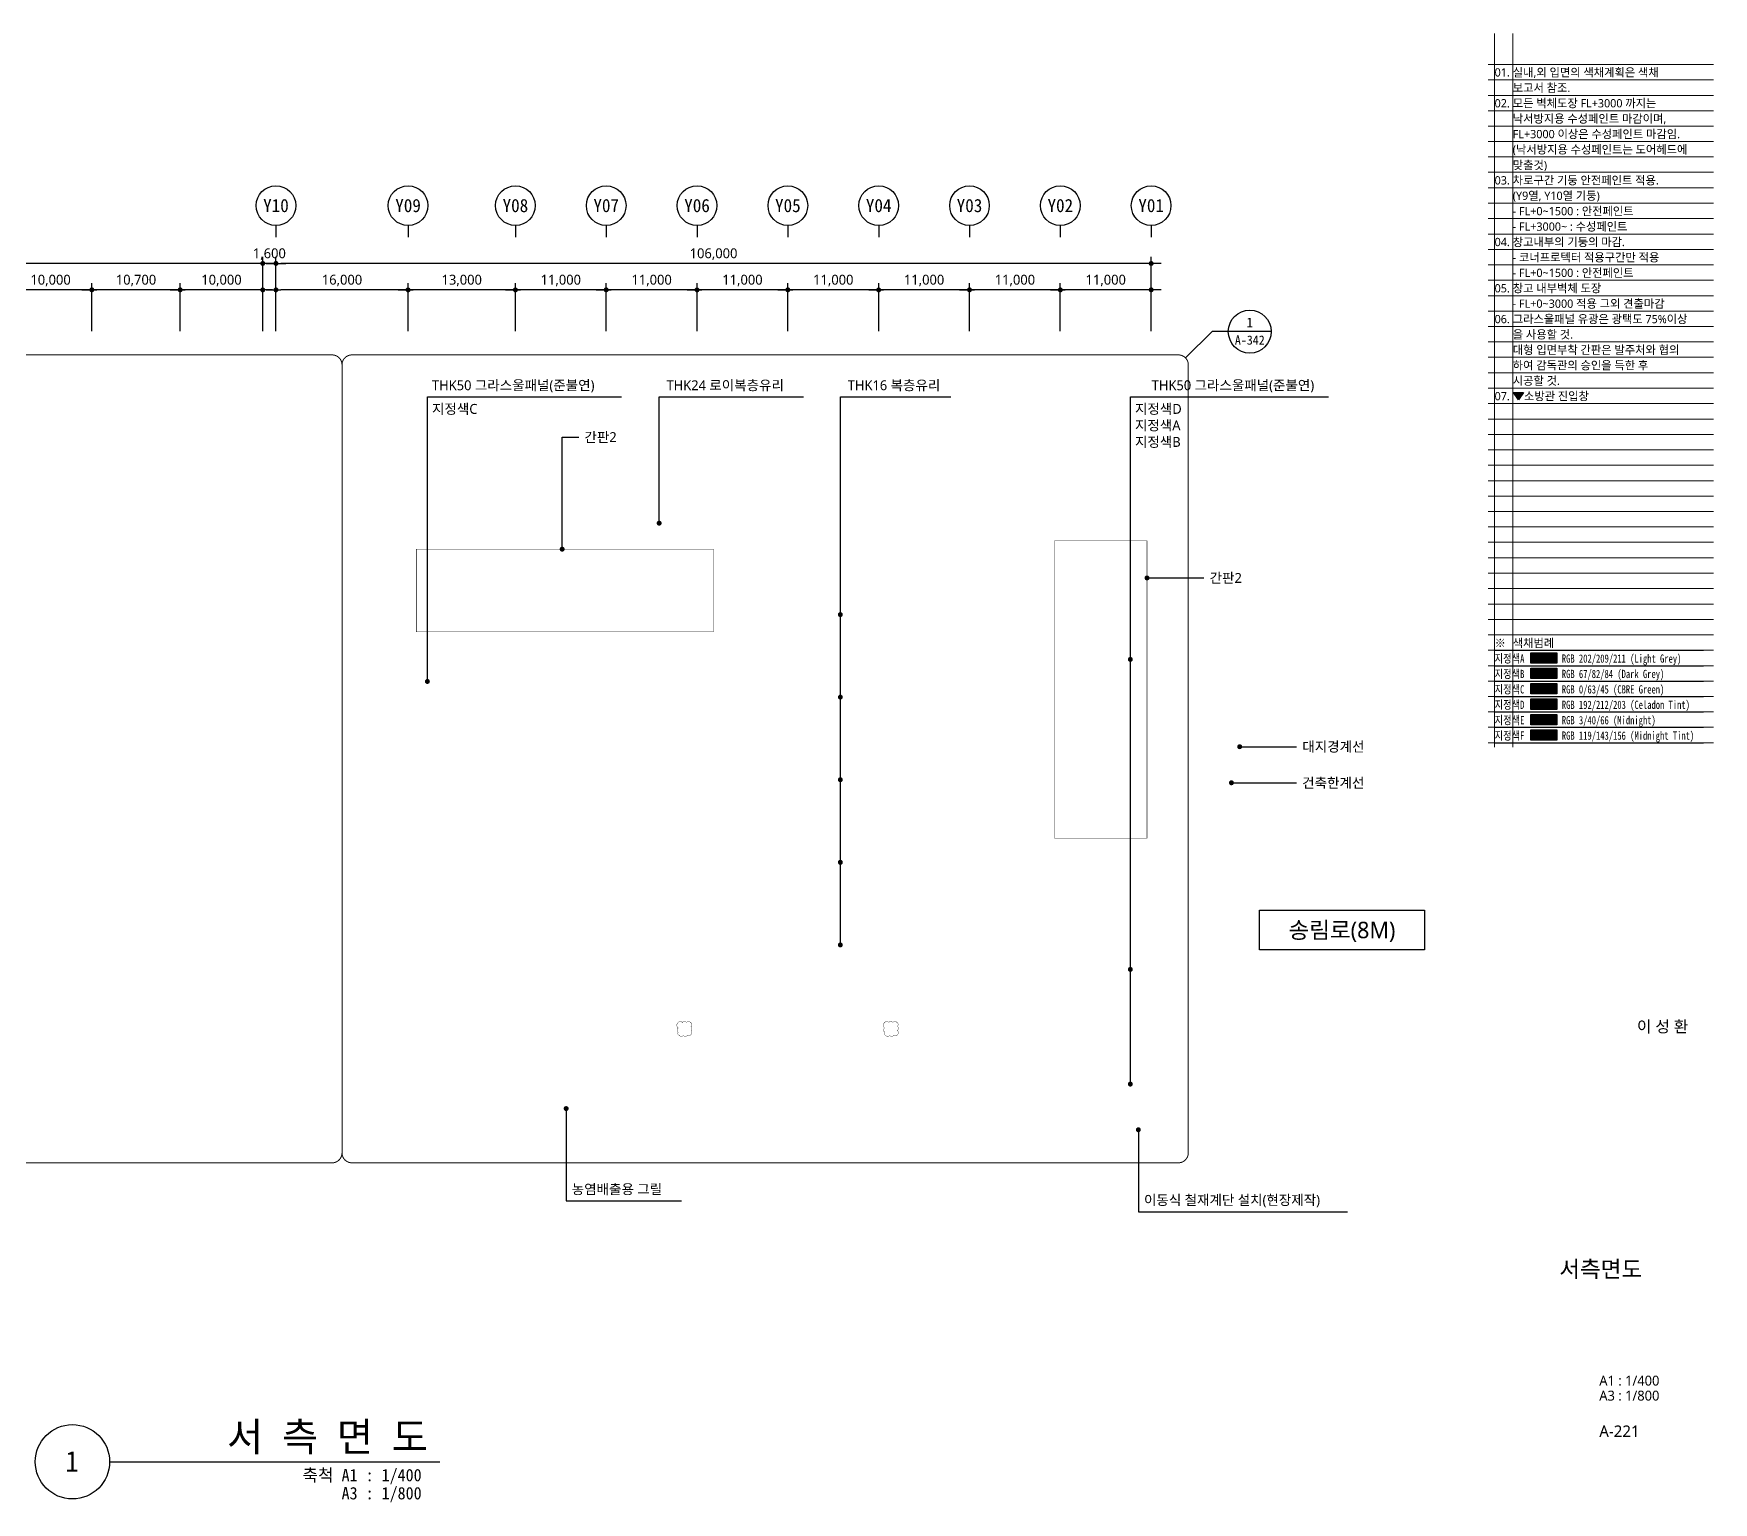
# Model space of a CAD drawing. Header units: millimetres. Extents: x 6178 to 1332178, y 1007012 to 1184858.
# Drawn here: x 120723 to 324178, y 1007012 to 1184858 of the extents above; entities that cross this region are included whole.
import ezdxf
from ezdxf.enums import TextEntityAlignment as Align

# ---------------------------------------------------------------- set-up
doc = ezdxf.new("R2010")
doc.units = ezdxf.units.MM
doc.linetypes.add('DASHDOTX2', pattern=[2, 1, -0.5, 0, -0.5])
doc.linetypes.add('HID', pattern=[2, 1.1, -0.9])
for name, color, linetype, lineweight in [('A-AXIS-BUBL', 7, 'Continuous', 25), ('A-BORD-TEXT', 3, 'Continuous', 25), ('A-DIMS', 7, 'Continuous', 25), ('A-FLXX-HID2', 3, 'HID', 25), ('A-MKXS-LEAD', 7, 'Continuous', 25), ('A-MKXS-MAK2', 3, 'DASHDOTX2', 25), ('A-MKXS-TEXT1', 3, 'Continuous', 25), ('A-MKXS-TEXT2', 7, 'Continuous', 25), ('A-XXXX-SYMB', 7, 'Continuous', 25), ('A-XXXX-TXT1', 3, 'Continuous', 25), ('A-XXXX-TXT2', 3, 'Continuous', 25), ('REV-202205', 20, 'Continuous', 25)]:
    doc.layers.add(name, color=color, linetype=linetype, lineweight=lineweight)
doc.layers.add('A-XXXX-NPLT', color=144, linetype='Continuous', lineweight=15, plot=False)
doc.layers.add('DIM', color=7, linetype='Continuous')
doc.layers.add('입면색상', color=7, linetype='Continuous')
doc.styles.add('HY울릉도L', font='')
doc.styles.add('돋움체', font='')
doc.styles.add('맑은 고딕', font='malgun.ttf')
doc.styles.add('맑은고딕', font='malgun.ttf')
doc.styles.get('HY울릉도L').set_extended_font_data('HYwulM')
doc.styles.get('돋움체').set_extended_font_data('DotumChe')
doc.dimstyles.new('CDIM', dxfattribs={"dimtxt": 3, "dimasz": 1.5, "dimexe": 2, "dimexo": 1, "dimgap": 1, "dimtad": 1, "dimdec": 0, "dimrnd": 0.5, "dimzin": 0, "dimdsep": 32, "dimlunit": 6, "dimtxsty": 'HY울릉도L', "dimblk1": '_CIDOT', "dimblk2": '_CIDOT', "dimsah": 1, "dimcen": 5.5, "dimclrd": 2, "dimclre": 2, "dimclrt": 7, "dimadec": 0, "dimazin": 0, "dimtfac": 1, "dimtdec": 0, "dimtix": 1, "dimtmove": 2, "dimatfit": 1, "dimldrblk": '_CIDOT', "dimfxl": 1, "dimtolj": 1, "dimtzin": 0, "dimlwd": -1, "dimarcsym": 0})

# ---------------------------------------------------------------- blocks, each defined once
blk = doc.blocks.new('_CIDOT')
at = {"color": 0, "linetype": 'ByBlock'}
blk.add_line((2, 0), (-1, 0), dxfattribs=at)
at = {"color": 0, "linetype": 'ByBlock', "const_width": 0.5}
blk.add_lwpolyline([(-0.25, 0, 1), (0.25, 0, 1)], format="xyb", close=True, dxfattribs=at)
blk = doc.blocks.new('*D45')
at = {"layer": 'A-DIMS', "lineweight": -2, "transparency": 16777216}
for p, q in [((150078, 1148828), (150078, 1157828)), ((256078, 1148828), (256078, 1157828))]:
    blk.add_line(p, q, dxfattribs=at)
at = {"layer": 'A-DIMS', "transparency": 16777216}
blk.add_line((255478, 1157028), (150678, 1157028), dxfattribs=at)
at = {"layer": 'A-DIMS', "transparency": 16777216, "xscale": 600, "yscale": 600, "zscale": 600}
for p, rotation in [((150078, 1157028), 179.999999999999), ((256078, 1157028), 359.999999999999)]:
    blk.add_blockref('_CIDOT', p, dxfattribs=dict(at, rotation=rotation))
at = {"layer": 'A-DIMS', "color": 3, "transparency": 16777216, "insert": (203078, 1158152), "char_height": 1200, "attachment_point": 5, "style": '맑은고딕'}
blk.add_mtext('\\A1;106,000', dxfattribs=at)
blk = doc.blocks.new('*D46')
at = {"layer": 'A-DIMS', "lineweight": -2, "transparency": 16777216}
for p, q in [((245078, 1148828), (245078, 1154628)), ((256078, 1148828), (256078, 1154628))]:
    blk.add_line(p, q, dxfattribs=at)
at = {"layer": 'A-DIMS', "transparency": 16777216}
blk.add_line((255478, 1153828), (245678, 1153828), dxfattribs=at)
at = {"layer": 'A-DIMS', "transparency": 16777216, "xscale": 600, "yscale": 600, "zscale": 600, "rotation": 180}
blk.add_blockref('_CIDOT', (245078, 1153828), dxfattribs=at)
at = {"layer": 'A-DIMS', "transparency": 16777216, "xscale": 600, "yscale": 600, "zscale": 600}
blk.add_blockref('_CIDOT', (256078, 1153828), dxfattribs=at)
at = {"layer": 'A-DIMS', "color": 3, "transparency": 16777216, "insert": (250578, 1154952), "char_height": 1200, "attachment_point": 5, "style": '맑은고딕'}
blk.add_mtext('\\A1;11,000', dxfattribs=at)
blk = doc.blocks.new('*D47')
at = {"layer": 'A-DIMS', "lineweight": -2, "transparency": 16777216}
for p, q in [((234078, 1148828), (234078, 1154628)), ((245078, 1148828), (245078, 1154628))]:
    blk.add_line(p, q, dxfattribs=at)
at = {"layer": 'A-DIMS', "transparency": 16777216}
blk.add_line((244478, 1153828), (234678, 1153828), dxfattribs=at)
at = {"layer": 'A-DIMS', "transparency": 16777216, "xscale": 600, "yscale": 600, "zscale": 600}
for p, rotation in [((234078, 1153828), 179.9999999999952), ((245078, 1153828), 359.9999999999952)]:
    blk.add_blockref('_CIDOT', p, dxfattribs=dict(at, rotation=rotation))
at = {"layer": 'A-DIMS', "color": 3, "transparency": 16777216, "insert": (239578, 1154952), "char_height": 1200, "attachment_point": 5, "style": '맑은고딕'}
blk.add_mtext('\\A1;11,000', dxfattribs=at)
blk = doc.blocks.new('*D48')
at = {"layer": 'A-DIMS', "lineweight": -2, "transparency": 16777216}
for p, q in [((223078, 1148828), (223078, 1154628)), ((234078, 1148828), (234078, 1154628))]:
    blk.add_line(p, q, dxfattribs=at)
at = {"layer": 'A-DIMS', "transparency": 16777216}
blk.add_line((233478, 1153828), (223678, 1153828), dxfattribs=at)
at = {"layer": 'A-DIMS', "transparency": 16777216, "xscale": 600, "yscale": 600, "zscale": 600, "rotation": 180}
blk.add_blockref('_CIDOT', (223078, 1153828), dxfattribs=at)
at = {"layer": 'A-DIMS', "transparency": 16777216, "xscale": 600, "yscale": 600, "zscale": 600}
blk.add_blockref('_CIDOT', (234078, 1153828), dxfattribs=at)
at = {"layer": 'A-DIMS', "color": 3, "transparency": 16777216, "insert": (228578, 1154952), "char_height": 1200, "attachment_point": 5, "style": '맑은고딕'}
blk.add_mtext('\\A1;11,000', dxfattribs=at)
blk = doc.blocks.new('*D49')
at = {"layer": 'A-DIMS', "lineweight": -2, "transparency": 16777216}
for p, q in [((212078, 1148828), (212078, 1154628)), ((223078, 1148828), (223078, 1154628))]:
    blk.add_line(p, q, dxfattribs=at)
at = {"layer": 'A-DIMS', "transparency": 16777216}
blk.add_line((222478, 1153828), (212678, 1153828), dxfattribs=at)
at = {"layer": 'A-DIMS', "transparency": 16777216, "xscale": 600, "yscale": 600, "zscale": 600, "rotation": 180}
blk.add_blockref('_CIDOT', (212078, 1153828), dxfattribs=at)
at = {"layer": 'A-DIMS', "transparency": 16777216, "xscale": 600, "yscale": 600, "zscale": 600}
blk.add_blockref('_CIDOT', (223078, 1153828), dxfattribs=at)
at = {"layer": 'A-DIMS', "color": 3, "transparency": 16777216, "insert": (217578, 1154952), "char_height": 1200, "attachment_point": 5, "style": '맑은고딕'}
blk.add_mtext('\\A1;11,000', dxfattribs=at)
blk = doc.blocks.new('*D50')
at = {"layer": 'A-DIMS', "lineweight": -2, "transparency": 16777216}
for p, q in [((201078, 1148828), (201078, 1154628)), ((212078, 1148828), (212078, 1154628))]:
    blk.add_line(p, q, dxfattribs=at)
at = {"layer": 'A-DIMS', "transparency": 16777216}
blk.add_line((211478, 1153828), (201678, 1153828), dxfattribs=at)
at = {"layer": 'A-DIMS', "transparency": 16777216, "xscale": 600, "yscale": 600, "zscale": 600, "rotation": 180}
blk.add_blockref('_CIDOT', (201078, 1153828), dxfattribs=at)
at = {"layer": 'A-DIMS', "transparency": 16777216, "xscale": 600, "yscale": 600, "zscale": 600}
blk.add_blockref('_CIDOT', (212078, 1153828), dxfattribs=at)
at = {"layer": 'A-DIMS', "color": 3, "transparency": 16777216, "insert": (206578, 1154952), "char_height": 1200, "attachment_point": 5, "style": '맑은고딕'}
blk.add_mtext('\\A1;11,000', dxfattribs=at)
blk = doc.blocks.new('*D51')
at = {"layer": 'A-DIMS', "lineweight": -2, "transparency": 16777216}
for p, q in [((190078, 1148828), (190078, 1154628)), ((201078, 1148828), (201078, 1154628))]:
    blk.add_line(p, q, dxfattribs=at)
at = {"layer": 'A-DIMS', "transparency": 16777216}
blk.add_line((200478, 1153828), (190678, 1153828), dxfattribs=at)
at = {"layer": 'A-DIMS', "transparency": 16777216, "xscale": 600, "yscale": 600, "zscale": 600, "rotation": 180}
blk.add_blockref('_CIDOT', (190078, 1153828), dxfattribs=at)
at = {"layer": 'A-DIMS', "transparency": 16777216, "xscale": 600, "yscale": 600, "zscale": 600}
blk.add_blockref('_CIDOT', (201078, 1153828), dxfattribs=at)
at = {"layer": 'A-DIMS', "color": 3, "transparency": 16777216, "insert": (195578, 1154952), "char_height": 1200, "attachment_point": 5, "style": '맑은고딕'}
blk.add_mtext('\\A1;11,000', dxfattribs=at)
blk = doc.blocks.new('*D52')
at = {"layer": 'A-DIMS', "lineweight": -2, "transparency": 16777216}
for p, q in [((166078, 1148828), (166078, 1154628)), ((179078, 1148828), (179078, 1154628))]:
    blk.add_line(p, q, dxfattribs=at)
at = {"layer": 'A-DIMS', "transparency": 16777216}
blk.add_line((178478, 1153828), (166678, 1153828), dxfattribs=at)
at = {"layer": 'A-DIMS', "transparency": 16777216, "xscale": 600, "yscale": 600, "zscale": 600, "rotation": 180}
blk.add_blockref('_CIDOT', (166078, 1153828), dxfattribs=at)
at = {"layer": 'A-DIMS', "transparency": 16777216, "xscale": 600, "yscale": 600, "zscale": 600}
blk.add_blockref('_CIDOT', (179078, 1153828), dxfattribs=at)
at = {"layer": 'A-DIMS', "color": 3, "transparency": 16777216, "insert": (172578, 1154952), "char_height": 1200, "attachment_point": 5, "style": '맑은고딕'}
blk.add_mtext('\\A1;13,000', dxfattribs=at)
blk = doc.blocks.new('*D53')
at = {"layer": 'A-DIMS', "lineweight": -2, "transparency": 16777216}
for p, q in [((150078, 1148828), (150078, 1154628)), ((166078, 1148828), (166078, 1154628))]:
    blk.add_line(p, q, dxfattribs=at)
at = {"layer": 'A-DIMS', "transparency": 16777216}
blk.add_line((165478, 1153828), (150678, 1153828), dxfattribs=at)
at = {"layer": 'A-DIMS', "transparency": 16777216, "xscale": 600, "yscale": 600, "zscale": 600}
for p, rotation in [((150078, 1153828), 180.0000000008038), ((166078, 1153828), 8.037570609076283e-10)]:
    blk.add_blockref('_CIDOT', p, dxfattribs=dict(at, rotation=rotation))
at = {"layer": 'A-DIMS', "color": 3, "transparency": 16777216, "insert": (158078, 1154952), "char_height": 1200, "attachment_point": 5, "style": '맑은고딕'}
blk.add_mtext('\\A1;16,000', dxfattribs=at)
blk = doc.blocks.new('*D54')
at = {"layer": 'A-DIMS', "lineweight": -2, "transparency": 16777216}
for p, q in [((148478, 1148828), (148478, 1157828)), ((150078, 1148828), (150078, 1157828))]:
    blk.add_line(p, q, dxfattribs=at)
at = {"layer": 'A-DIMS', "transparency": 16777216}
for p, q in [((147878, 1157028), (147278, 1157028)), ((150078, 1157028), (148478, 1157028)), ((150678, 1157028), (151278, 1157028))]:
    blk.add_line(p, q, dxfattribs=at)
at = {"layer": 'A-DIMS', "transparency": 16777216, "xscale": 600, "yscale": 600, "zscale": 600}
for p, rotation in [((148478, 1157028), 359.9999999920292), ((150078, 1157028), 179.9999999920292)]:
    blk.add_blockref('_CIDOT', p, dxfattribs=dict(at, rotation=rotation))
at = {"layer": 'A-DIMS', "color": 3, "transparency": 16777216, "insert": (149278, 1158152), "char_height": 1200, "attachment_point": 5, "rotation": 360, "style": '맑은고딕'}
blk.add_mtext('\\A1;1,600', dxfattribs=at)
blk = doc.blocks.new('*D55')
at = {"layer": 'A-DIMS', "lineweight": -2, "transparency": 16777216}
for p, q in [((76578, 1148828), (76578, 1157828)), ((148478, 1148828), (148478, 1157828))]:
    blk.add_line(p, q, dxfattribs=at)
at = {"layer": 'A-DIMS', "transparency": 16777216}
blk.add_line((147878, 1157028), (77178, 1157028), dxfattribs=at)
at = {"layer": 'A-DIMS', "transparency": 16777216, "xscale": 600, "yscale": 600, "zscale": 600}
for p, rotation in [((76578, 1157028), 180.0000000013967), ((148478, 1157028), 1.396722737467826e-09)]:
    blk.add_blockref('_CIDOT', p, dxfattribs=dict(at, rotation=rotation))
at = {"layer": 'A-DIMS', "color": 3, "transparency": 16777216, "insert": (112528, 1158152), "char_height": 1200, "attachment_point": 5, "rotation": 0, "style": '맑은고딕'}
blk.add_mtext('\\A1;71,900', dxfattribs=at)
blk = doc.blocks.new('*D56')
at = {"layer": 'A-DIMS', "lineweight": -2, "transparency": 16777216}
for p, q in [((138478, 1148828), (138478, 1154628)), ((148478, 1148828), (148478, 1154628))]:
    blk.add_line(p, q, dxfattribs=at)
at = {"layer": 'A-DIMS', "transparency": 16777216}
blk.add_line((147878, 1153828), (139078, 1153828), dxfattribs=at)
at = {"layer": 'A-DIMS', "transparency": 16777216, "xscale": 600, "yscale": 600, "zscale": 600, "rotation": 180}
blk.add_blockref('_CIDOT', (138478, 1153828), dxfattribs=at)
at = {"layer": 'A-DIMS', "transparency": 16777216, "xscale": 600, "yscale": 600, "zscale": 600}
blk.add_blockref('_CIDOT', (148478, 1153828), dxfattribs=at)
at = {"layer": 'A-DIMS', "color": 3, "transparency": 16777216, "insert": (143478, 1154952), "char_height": 1200, "attachment_point": 5, "style": '맑은고딕'}
blk.add_mtext('\\A1;10,000', dxfattribs=at)
blk = doc.blocks.new('*D57')
at = {"layer": 'A-DIMS', "lineweight": -2, "transparency": 16777216}
for p, q in [((127778, 1148828), (127778, 1154628)), ((138478, 1148828), (138478, 1154628))]:
    blk.add_line(p, q, dxfattribs=at)
at = {"layer": 'A-DIMS', "transparency": 16777216}
blk.add_line((137878, 1153828), (128378, 1153828), dxfattribs=at)
at = {"layer": 'A-DIMS', "transparency": 16777216, "xscale": 600, "yscale": 600, "zscale": 600, "rotation": 180}
blk.add_blockref('_CIDOT', (127778, 1153828), dxfattribs=at)
at = {"layer": 'A-DIMS', "transparency": 16777216, "xscale": 600, "yscale": 600, "zscale": 600}
blk.add_blockref('_CIDOT', (138478, 1153828), dxfattribs=at)
at = {"layer": 'A-DIMS', "color": 3, "transparency": 16777216, "insert": (133128, 1154952), "char_height": 1200, "attachment_point": 5, "style": '맑은고딕'}
blk.add_mtext('\\A1;10,700', dxfattribs=at)
blk = doc.blocks.new('*D58')
at = {"layer": 'A-DIMS', "lineweight": -2, "transparency": 16777216}
for p, q in [((179078, 1148828), (179078, 1154628)), ((190078, 1148828), (190078, 1154628))]:
    blk.add_line(p, q, dxfattribs=at)
at = {"layer": 'A-DIMS', "transparency": 16777216}
blk.add_line((189478, 1153828), (179678, 1153828), dxfattribs=at)
at = {"layer": 'A-DIMS', "transparency": 16777216, "xscale": 600, "yscale": 600, "zscale": 600, "rotation": 180}
blk.add_blockref('_CIDOT', (179078, 1153828), dxfattribs=at)
at = {"layer": 'A-DIMS', "transparency": 16777216, "xscale": 600, "yscale": 600, "zscale": 600}
blk.add_blockref('_CIDOT', (190078, 1153828), dxfattribs=at)
at = {"layer": 'A-DIMS', "color": 3, "transparency": 16777216, "insert": (184578, 1154952), "char_height": 1200, "attachment_point": 5, "style": '맑은고딕'}
blk.add_mtext('\\A1;11,000', dxfattribs=at)
blk = doc.blocks.new('*D59')
at = {"layer": 'A-DIMS', "lineweight": -2, "transparency": 16777216}
for p, q in [((117778, 1148828), (117778, 1154628)), ((127778, 1148828), (127778, 1154628))]:
    blk.add_line(p, q, dxfattribs=at)
at = {"layer": 'A-DIMS', "transparency": 16777216}
blk.add_line((127178, 1153828), (118378, 1153828), dxfattribs=at)
at = {"layer": 'A-DIMS', "transparency": 16777216, "xscale": 600, "yscale": 600, "zscale": 600, "rotation": 180}
blk.add_blockref('_CIDOT', (117778, 1153828), dxfattribs=at)
at = {"layer": 'A-DIMS', "transparency": 16777216, "xscale": 600, "yscale": 600, "zscale": 600}
blk.add_blockref('_CIDOT', (127778, 1153828), dxfattribs=at)
at = {"layer": 'A-DIMS', "color": 3, "transparency": 16777216, "insert": (122778, 1154952), "char_height": 1200, "attachment_point": 5, "style": '맑은고딕'}
blk.add_mtext('\\A1;10,000', dxfattribs=at)
blk = doc.blocks.new('NOTE(220317)')
at = {"layer": 'A-XXXX-NPLT'}
for p, q in [((1010650, 179733), (1010650, 175413)), ((1010760, 179733), (1010760, 175413)), ((1010610, 179546), (1011975, 179546)), ((1010610, 179453), (1011975, 179453)), ((1010610, 179359), (1011975, 179359)), ((1010610, 179266), (1011975, 179266)), ((1010610, 179173), (1011975, 179173)), ((1010610, 179079), (1011975, 179079)), ((1010610, 178986), (1011975, 178986)), ((1010610, 178893), (1011975, 178893)), ((1010610, 178799), (1011975, 178799)), ((1010610, 178706), (1011975, 178706)), ((1010610, 178613), (1011975, 178613)), ((1010610, 178519), (1011975, 178519)), ((1010610, 178426), (1011975, 178426)), ((1010610, 178333), (1011975, 178333)), ((1010610, 178239), (1011975, 178239)), ((1010610, 178146), (1011975, 178146)), ((1010610, 178053), (1011975, 178053)), ((1010610, 177959), (1011975, 177959)), ((1010610, 177866), (1011975, 177866)), ((1010610, 177773), (1011975, 177773)), ((1010610, 177679), (1011975, 177679)), ((1010610, 177586), (1011975, 177586)), ((1010610, 177493), (1011975, 177493)), ((1010610, 177399), (1011975, 177399)), ((1010610, 177306), (1011975, 177306)), ((1010610, 177213), (1011975, 177213)), ((1010610, 177119), (1011975, 177119)), ((1010610, 177026), (1011975, 177026)), ((1010610, 176933), (1011975, 176933)), ((1010610, 176839), (1011975, 176839)), ((1010610, 176746), (1011975, 176746)), ((1010610, 176653), (1011975, 176653)), ((1010610, 176559), (1011975, 176559)), ((1010610, 176466), (1011975, 176466)), ((1010610, 176373), (1011975, 176373)), ((1010610, 176279), (1011975, 176279)), ((1010610, 176186), (1011975, 176186)), ((1010610, 176093), (1011975, 176093)), ((1010610, 175999), (1011975, 175999)), ((1010610, 175906), (1011975, 175906)), ((1010610, 175813), (1011975, 175813)), ((1010610, 175719), (1011975, 175719)), ((1010610, 175626), (1011975, 175626)), ((1010610, 175533), (1011975, 175533)), ((1010610, 175439), (1011975, 175439))]:
    blk.add_line(p, q, dxfattribs=at)
blk = doc.blocks.new('NOTE_입면도')
at = {"true_color": 0xed1f24}
h = blk.add_hatch(color=240, dxfattribs=at)
h.dxf.hatch_style = 1
h.paths.add_polyline_path([(7648.7, 4003.8), (7663.7, 4026.3), (7633.7, 4026.3)])
at = {"layer": '입면색상', "true_color": 0xcad1d3}
h = blk.add_hatch(dxfattribs=at)
h.set_pattern_fill('벽돌단면', color=254, scale=0.525)
h.set_pattern_definition([(45, (7565.133, -1630.13406), (-0.371231063, 0.371231063), [])])
h.paths.add_polyline_path([(7686.5, 3238.1), (7765.3, 3238.1), (7765.3, 3206.6), (7686.5, 3206.6)])
at = {"layer": '입면색상', "true_color": 0x435254}
h = blk.add_hatch(dxfattribs=at)
h.set_pattern_fill('벽돌단면', color=251, scale=0.75)
h.set_pattern_definition([(45, (7565.133, -1676.80073), (-0.371231063, 0.371231063), [])])
h.paths.add_polyline_path([(7686.5, 3191.4), (7765.3, 3191.4), (7765.3, 3159.9), (7686.5, 3159.9)])
at = {"layer": '입면색상', "true_color": 0x003f2d}
h = blk.add_hatch(dxfattribs=at)
h.set_pattern_fill('벽돌단면', color=118, scale=0.75)
h.set_pattern_definition([(45, (7565.133, -1723.4674), (-0.371231063, 0.371231063), [])])
h.paths.add_polyline_path([(7686.5, 3144.8), (7765.3, 3144.8), (7765.3, 3113.3), (7686.5, 3113.3)])
at = {"layer": '입면색상', "true_color": 0xc0d4cb}
h = blk.add_hatch(dxfattribs=at)
h.set_pattern_fill('벽돌단면', color=9, scale=0.75)
h.set_pattern_definition([(45, (7565.133, -1770.13406), (-0.371231063, 0.371231063), [])])
h.paths.add_polyline_path([(7686.5, 3098.1), (7765.3, 3098.1), (7765.3, 3066.6), (7686.5, 3066.6)])
at = {"layer": '입면색상', "true_color": 0x032842}
h = blk.add_hatch(dxfattribs=at)
h.set_pattern_fill('벽돌단면', color=158, scale=0.75)
h.set_pattern_definition([(45, (7565.133, -1816.80073), (-0.371231063, 0.371231063), [])])
h.paths.add_polyline_path([(7686.5, 3051.4), (7765.3, 3051.4), (7765.3, 3019.9), (7686.5, 3019.9)])
at = {"layer": '입면색상', "true_color": 0x778f9c}
h = blk.add_hatch(dxfattribs=at)
h.set_pattern_fill('벽돌단면', color=252, scale=0.75)
h.set_pattern_definition([(45, (7565.133, -1863.4674), (-0.371231063, 0.371231063), [])])
h.paths.add_polyline_path([(7686.5, 3004.8), (7765.3, 3004.8), (7765.3, 2973.3), (7686.5, 2973.3)])
at = {"color": 240, "true_color": 0xed1f24}
blk.add_lwpolyline([(7663.7, 4026.3), (7648.7, 4003.8), (7633.7, 4026.3), (7663.7, 4026.3)], dxfattribs=at)
for points in [[(7576.5, 3245.6), (8209, 3245.6)], [(7576.5, 3198.9), (8209, 3198.9)], [(7576.5, 3152.3), (8209, 3152.3)], [(7576.5, 3105.6), (8209, 3105.6)], [(7576.5, 3058.9), (8209, 3058.9)], [(7576.5, 3012.3), (8209, 3012.3)], [(7576.5, 2965.6), (8209, 2965.6)]]:
    blk.add_lwpolyline(points)
at = {"layer": 'DIM'}
for points in [[(7686.5, 3238.1), (7765.3, 3238.1), (7765.3, 3206.6), (7686.5, 3206.6)], [(7686.5, 3191.4), (7765.3, 3191.4), (7765.3, 3159.9), (7686.5, 3159.9)], [(7686.5, 3144.8), (7765.3, 3144.8), (7765.3, 3113.3), (7686.5, 3113.3)], [(7686.5, 3098.1), (7765.3, 3098.1), (7765.3, 3066.6), (7686.5, 3066.6)], [(7686.5, 3051.4), (7765.3, 3051.4), (7765.3, 3019.9), (7686.5, 3019.9)], [(7686.5, 3004.8), (7765.3, 3004.8), (7765.3, 2973.3), (7686.5, 2973.3)]]:
    blk.add_lwpolyline(points, close=True, dxfattribs=at)
at = {"layer": '입면색상'}
for points in [[(7686.5, 3238.1), (7765.3, 3238.1), (7765.3, 3206.6), (7686.5, 3206.6)], [(7686.5, 3191.4), (7765.3, 3191.4), (7765.3, 3159.9), (7686.5, 3159.9)], [(7686.5, 3144.8), (7765.3, 3144.8), (7765.3, 3113.3), (7686.5, 3113.3)], [(7686.5, 3098.1), (7765.3, 3098.1), (7765.3, 3066.6), (7686.5, 3066.6)], [(7686.5, 3051.4), (7765.3, 3051.4), (7765.3, 3019.9), (7686.5, 3019.9)], [(7686.5, 3004.8), (7765.3, 3004.8), (7765.3, 2973.3), (7686.5, 2973.3)]]:
    blk.add_lwpolyline(points, close=True, dxfattribs=at)
at = {"layer": 'A-XXXX-TXT2', "style": '맑은 고딕'}
for s, p in [('01.', (7576.5, 4994.8)), ('실내,외 입면의 색채계획은 색채', (7631.5, 4994.8)), ('보고서 참조.', (7631.5, 4948.1)), ('02.', (7576.5, 4901.4)), ('모든 벽체도장 FL+3000 까지는', (7631.5, 4901.4)), ('낙서방지용 수성페인트 마감이며,', (7631.5, 4854.8)), ('FL+3000 이상은 수성페인트 마감임.', (7631.5, 4808.1)), ('(낙서방지용 수성페인트는 도어헤드에', (7631.5, 4761.4)), ('03.', (7576.5, 4668.1)), ('차로구간 기둥 안전페인트 적용.', (7631.5, 4668.1)), ('맞출것) ', (7631.5, 4713.9)), ('(Y9열, Y10열 기둥)', (7631.5, 4621.4)), ('- FL+0~1500 : 안전페인트', (7631.5, 4574.8)), ('- FL+3000~ : 수성페인트', (7631.5, 4528.1)), ('04.', (7576.5, 4481.4)), ('창고내부의 기둥의 마감.', (7631.5, 4481.4)), ('- 코너프로텍터 적용구간만 적용', (7631.5, 4434.8)), ('- FL+0~1500 : 안전페인트', (7631.5, 4388.1)), ('05.', (7576.5, 4341.4)), ('창고 내부벽체 도장', (7631.5, 4341.4)), ('- FL+0~3000 적용 그외 견출마감', (7631.5, 4294.8)), ('06.', (7576.5, 4248.1)), ('그라스울패널 유광은 광택도 75%%%이상', (7631.5, 4248.1)), ('을 사용할 것.', (7631.5, 4201.4)), ('하여 감독관의 승인을 득한 후', (7631.5, 4108.1)), ('대형 입면부착 간판은 발주처와 협의', (7631.5, 4154.8)), ('시공할 것. ', (7631.5, 4061.4)), ('07.', (7576.5, 4014.8)), ('    소방관 진입창', (7631.5, 4014.8)), ('※', (7576.5, 3267.2)), ('색채범례', (7631.5, 3267.2))]:
    blk.add_text(s, height=25, dxfattribs=at).set_placement(p, align=Align.MIDDLE_LEFT)
at = {"layer": 'A-XXXX-TXT2', "style": '돋움체', "width": 0.8}
for s, p in [('지정색A', (7576.5, 3220.5)), ('RGB 202/209/211 (Light Grey)', (7780.1, 3220.5)), ('지정색B', (7576.5, 3173.9)), ('RGB 67/82/84 (Dark Grey)', (7780.1, 3173.9)), ('지정색C', (7576.5, 3127.2)), ('RGB 0/63/45 (CBRE Green)', (7780.1, 3127.2)), ('지정색D', (7576.5, 3080.5)), ('RGB 192/212/203 (Celadon Tint)', (7780.1, 3080.5)), ('지정색E', (7576.5, 3033.9)), ('지정색F', (7576.5, 2987.2)), ('RGB 3/40/66 (Midnight)', (7780.1, 3033.9)), ('RGB 119/143/156 (Midnight Tint)', (7780.1, 2987.2))]:
    blk.add_text(s, height=25, dxfattribs=at).set_placement(p, align=Align.MIDDLE_LEFT)

msp = doc.modelspace()

# ---------------------------------------------------------------- linework, layer by layer
msp.add_lwpolyline([(269186.8, 1078719.1), (289186.8, 1078719.1), (289186.8, 1073919.1), (269186.8, 1073919.1)], close=True)
at = {"layer": 'A-AXIS-BUBL', "ltscale": 0.2}
for p, q in [((150077.9, 1161628), (150077.9, 1160228)), ((166077.9, 1161628), (166077.9, 1160228)), ((179077.9, 1161628), (179077.9, 1160228)), ((190077.9, 1161628), (190077.9, 1160228)), ((201077.9, 1161628), (201077.9, 1160228)), ((212077.9, 1161628), (212077.9, 1160228)), ((223077.9, 1161628), (223077.9, 1160228)), ((234077.9, 1161628), (234077.9, 1160228)), ((245077.9, 1161628), (245077.9, 1160228)), ((256077.9, 1161628), (256077.9, 1160228))]:
    msp.add_line(p, q, dxfattribs=at)
for centre in [(150077.9, 1164028), (166077.9, 1164028), (179077.9, 1164028), (190077.9, 1164028), (201077.9, 1164028), (212077.9, 1164028), (223077.9, 1164028), (234077.9, 1164028), (245077.9, 1164028), (256077.9, 1164028)]:
    msp.add_circle(centre, 2400, dxfattribs=at)
at = {"layer": 'A-FLXX-HID2', "color": 251, "const_width": 50}
for points in [[(244377.9, 1087428), (255577.9, 1087428), (255577.9, 1123428), (244377.9, 1123428)], [(167077.9, 1112428), (203077.9, 1112428), (203077.9, 1122428), (167077.9, 1122428)]]:
    msp.add_lwpolyline(points, close=True, dxfattribs=at)
at = {"layer": 'A-MKXS-LEAD'}
for p, q in [((184741.9, 1135998.6), (186741.9, 1135998.6)), ((184741.9, 1122428), (184741.9, 1135998.6)), ((255577.9, 1118947.2), (262466.6, 1118947.2)), ((266802.4, 1098514.4), (273691.1, 1098514.4)), ((265802.9, 1094144), (273691.1, 1094144))]:
    msp.add_line(p, q, dxfattribs=at)
at = {"layer": 'A-MKXS-LEAD', "const_width": 300}
for points in [[(196636.5, 1125578, -1), (196336.5, 1125578, -1)], [(184741.9, 1122278, 1), (184741.9, 1122578, 1)], [(255427.9, 1118947.2, 1), (255727.9, 1118947.2, 1)], [(218585.1, 1114514, -1), (218285.1, 1114514, -1)], [(253709.8, 1109078.4, -1), (253409.8, 1109078.4, -1)], [(168565.5, 1106412.5, -1), (168265.5, 1106412.5, -1)], [(218585.1, 1104514, -1), (218285.1, 1104514, -1)], [(266652.4, 1098514.4, 1), (266952.4, 1098514.4, 1)], [(218585.1, 1094514, -1), (218285.1, 1094514, -1)], [(265652.9, 1094144, 1), (265952.9, 1094144, 1)], [(218585.1, 1084514, -1), (218285.1, 1084514, -1)], [(218585.1, 1074514, -1), (218285.1, 1074514, -1)], [(253709.8, 1071548.5, -1), (253409.8, 1071548.5, -1)], [(253709.8, 1057659.5, -1), (253409.8, 1057659.5, -1)], [(185375.3, 1054695.1, -1), (185075.3, 1054695.1, -1)], [(254677.9, 1052128, -1), (254377.9, 1052128, -1)]]:
    msp.add_lwpolyline(points, format="xyb", close=True, dxfattribs=at)
at = {"layer": 'A-MKXS-MAK2', "linetype": 'Continuous'}
for p, q in [((263452.2, 1148772), (260226.5, 1145602.4)), ((270626.1, 1148772), (263452.2, 1148772))]:
    msp.add_line(p, q, dxfattribs=at)
at = {"layer": 'A-MKXS-MAK2', "const_width": 120}
for points in [[(156877.9, 1145953.9), (56777.9, 1145953.9, 0.41421356), (55577.9, 1144753.9), (55577.9, 1049328, 0.41421356), (56777.9, 1048128), (156877.9, 1048128, 0.41421356), (158077.9, 1049328), (158077.9, 1144753.9, 0.41421356)], [(259377.9, 1145953.9), (159277.9, 1145953.9, 0.41421356), (158077.9, 1144753.9), (158077.9, 1049328, 0.41421356), (159277.9, 1048128), (259377.9, 1048128, 0.41421356), (260577.9, 1049328), (260577.9, 1144753.9, 0.41421356)]]:
    msp.add_lwpolyline(points, format="xyb", close=True, dxfattribs=at)
at = {"layer": 'A-MKXS-MAK2', "linetype": 'Continuous'}
msp.add_circle((268026.1, 1148772), 2600, dxfattribs=at)
at = {"layer": 'A-MKXS-TEXT2'}
for points in [[(168415.5, 1106412.5), (168415.5, 1140870.2), (191915.5, 1140870.2)], [(196486.5, 1125578), (196486.5, 1140870.2), (213986.5, 1140870.2)], [(218435.1, 1074514), (218435.1, 1140870.2), (231834.6, 1140870.2)], [(253559.8, 1057659.5), (253559.8, 1140870.2), (277559.8, 1140870.2)], [(185225.3, 1054695.1), (185225.3, 1043531.2), (199193.2, 1043531.2)], [(254527.9, 1052128), (254527.9, 1042214.1), (279875.5, 1042214.1)]]:
    msp.add_lwpolyline(points, dxfattribs=at)
at = {"layer": 'A-XXXX-SYMB'}
msp.add_line((129927.9, 1011928), (169927.9, 1011928), dxfattribs=at)
msp.add_circle((125427.9, 1011928), 4500, dxfattribs=at)
at = {"layer": 'REV-202205', "const_width": 40}
for points in [[(198799.5, 1065115.3, -0.52056705), (199299.5, 1065115.3, -0.52056705), (199799.5, 1065115.3, -0.52056705), (200299.5, 1065115.3, -0.52056705), (200333.7, 1064649.5, -0.52056705), (200333.7, 1064149.5, -0.52056705), (200333.7, 1063649.5, -0.52056705), (199914.4, 1063568.8, -0.52056705), (199414.4, 1063568.8, -0.52056705), (198914.4, 1063568.8, -0.52056705), (198799.5, 1063953.9, -0.52056705), (198799.5, 1064453.9, -0.52056705)], [(223799.5, 1065115.3, -0.52056705), (224299.5, 1065115.3, -0.52056705), (224799.5, 1065115.3, -0.52056705), (225299.5, 1065115.3, -0.52056705), (225333.7, 1064649.5, -0.52056705), (225333.7, 1064149.5, -0.52056705), (225333.7, 1063649.5, -0.52056705), (224914.4, 1063568.8, -0.52056705), (224414.4, 1063568.8, -0.52056705), (223914.4, 1063568.8, -0.52056705), (223799.5, 1063953.9, -0.52056705), (223799.5, 1064453.9, -0.52056705)]]:
    msp.add_lwpolyline(points, format="xyb", close=True, dxfattribs=at)

# ---------------------------------------------------------------- block references
for name, p, xscale, yscale, zscale in [('NOTE(220317)', (-19915318.2, -2409796.5), 19.99999985044256, 19.99999985044256, 19.99999985044256), ('NOTE_입면도', (-5382.1, 980368), 39.99999970088512, 39.99999970088512, 39.99999970088512)]:
    msp.add_blockref(name, p, dxfattribs=dict(xscale=xscale, yscale=yscale, zscale=zscale))

# ---------------------------------------------------------------- texts
at = {"layer": 'A-BORD-TEXT', "style": '맑은고딕'}
msp.add_text('이 성 환', height=1400, dxfattribs=at).set_placement((321132.1, 1063936.9), align=Align.RIGHT)
msp.add_text('서측면도', height=2000, dxfattribs=at).set_placement((310527.9, 1035258), align=Align.MIDDLE_CENTER)
for s, height, p in [('A1 : 1/400', 1200, (310356.2, 1021155.5)), ('A3 : 1/800', 1200, (310356.2, 1019341.6)), ('A-221', 1400, (310356.2, 1014927))]:
    msp.add_text(s, height=height, dxfattribs=at).set_placement(p)
at = {"layer": 'A-MKXS-TEXT1', "style": '맑은고딕'}
for s, p in [('THK50 그라스울패널(준불연)', (168976.2, 1142278.8)), ('THK24 로이복층유리', (197379.6, 1142278.8)), ('THK16 복층유리', (219328.3, 1142278.8)), ('지정색C', (168976.2, 1139417.3)), ('지정색D', (254120.5, 1139417.3)), ('지정색A', (254120.5, 1137417.3)), ('간판2', (187441.4, 1135998.6)), ('지정색B', (254120.5, 1135417.3)), ('간판2', (263166.2, 1118947.2)), ('대지경계선', (274390.6, 1098514.4)), ('건축한계선', (274369.2, 1094144)), ('농염배출용 그릴', (185905, 1044939.8)), ('이동식 철재계단 설치(현장제작)', (255207.6, 1043622.7))]:
    msp.add_text(s, height=1200, dxfattribs=at).set_placement(p, align=Align.MIDDLE_LEFT)
msp.add_text('THK50 그라스울패널(준불연)', height=1200, dxfattribs=at).set_placement((275825.6, 1142278.8), align=Align.MIDDLE_RIGHT)
msp.add_text('송림로(8M)', height=2000, dxfattribs=at).set_placement((279186.8, 1076319.1), align=Align.MIDDLE_CENTER)
at = {"layer": 'A-MKXS-TEXT2', "style": '돋움체'}
for s, height, p in [('1', 1200, (268026.1, 1149874.3)), ('A-342', 1120, (268026.1, 1147742))]:
    msp.add_text(s, height=height, dxfattribs=at).set_placement(p, align=Align.MIDDLE)
at = {"layer": 'A-XXXX-TXT1', "style": '돋움체'}
msp.add_text('서 측 면 도', height=3500, dxfattribs=at).set_placement((168498.9, 1012154.4), align=Align.BOTTOM_RIGHT)
msp.add_text('1', height=2500, dxfattribs=at).set_placement((125370.2, 1011981.4), align=Align.MIDDLE)
for s, p in [('축척 A1 : 1/400', (167720.1, 1011066.6)), ('A3 : 1/800', (167720.1, 1008877.5))]:
    msp.add_text(s, height=1500, dxfattribs=at).set_placement(p, align=Align.TOP_RIGHT)
at = {"layer": 'A-XXXX-TXT2', "ltscale": 0.2, "style": '돋움체'}
for s, p in [('Y10', (150077.9, 1164028)), ('Y09', (166077.9, 1164028)), ('Y08', (179077.9, 1164028)), ('Y07', (190077.9, 1164028)), ('Y06', (201077.9, 1164028)), ('Y05', (212077.9, 1164028)), ('Y04', (223077.9, 1164028)), ('Y03', (234077.9, 1164028)), ('Y02', (245077.9, 1164028)), ('Y01', (256077.9, 1164028))]:
    msp.add_text(s, height=1600, dxfattribs=at).set_placement(p, align=Align.MIDDLE)

# ---------------------------------------------------------------- dimensions: what is measured, and where the dimension line sits
at = {"layer": 'A-DIMS'}
for p1, p2, distance, picture, middle in [((148477.9, 1148428), (76577.9, 1148428), -8600, '*D55', (112527.9, 1158151.9)), ((150077.9, 1148428), (148477.9, 1148428), -8600, '*D54', (149277.9, 1158151.9)), ((256077.9, 1148428), (150077.9, 1148428), -8600, '*D45', (203077.9, 1158151.9)), ((127777.9, 1148428), (117777.9, 1148428), -5400, '*D59', (122777.9, 1154951.9)), ((138477.9, 1148428), (127777.9, 1148428), -5400, '*D57', (133127.9, 1154951.9)), ((148477.9, 1148428), (138477.9, 1148428), -5400, '*D56', (143477.9, 1154951.9)), ((166077.9, 1148428), (150077.9, 1148428), -5400, '*D53', (158077.9, 1154951.9)), ((179077.9, 1148428), (166077.9, 1148428), -5400, '*D52', (172577.9, 1154951.9)), ((190077.9, 1148428), (179077.9, 1148428), -5400, '*D58', (184577.9, 1154951.9)), ((201077.9, 1148428), (190077.9, 1148428), -5400, '*D51', (195577.9, 1154951.9)), ((212077.9, 1148428), (201077.9, 1148428), -5400, '*D50', (206577.9, 1154951.9)), ((223077.9, 1148428), (212077.9, 1148428), -5400, '*D49', (217577.9, 1154951.9)), ((234077.9, 1148428), (223077.9, 1148428), -5400, '*D48', (228577.9, 1154951.9)), ((245077.9, 1148428), (234077.9, 1148428), -5400, '*D47', (239577.9, 1154951.9)), ((256077.9, 1148428), (245077.9, 1148428), -5400, '*D46', (250577.9, 1154951.9))]:
    dim = msp.add_aligned_dim(p1=p1, p2=p2, distance=distance, dimstyle='CDIM', override={"dimscale": 400, "dimtxsty": '맑은고딕', "dimclrd": 256, "dimclre": 256, "dimclrt": 3}, dxfattribs=at)
    dim.commit()
    dim.dimension.update_dxf_attribs({"geometry": picture, "text_midpoint": middle})

doc.saveas('drawing.dxf')
